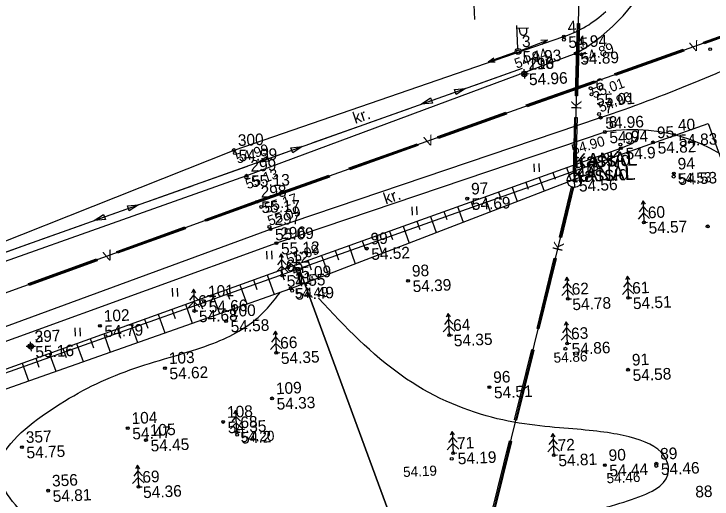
# Model space of a CAD drawing. Extents: x 641382 to 641746, y 6455043 to 6455939.
# Drawn here: x 641445.31 to 641493.56, y 6455130.1 to 6455163.6 of the extents above; entities that cross this region are included whole.
import ezdxf

# ---------------------------------------------------------------- set-up
doc = ezdxf.new("R2010")
doc.units = 0
for name, color, linetype in [('30_TEED', 7, 'Continuous'), ('Level 13', 7, 'Continuous'), ('Level 15', 7, 'Continuous'), ('Level 18', 7, 'Continuous'), ('Level 19', 7, 'Continuous'), ('Level 2', 7, 'Continuous'), ('Level 20', 7, 'Continuous'), ('Level 22', 7, 'Continuous'), ('Level 23', 7, 'Continuous'), ('Level 3', 7, 'Continuous'), ('Level 32', 7, 'Continuous'), ('Level 33', 7, 'Continuous'), ('Level 35', 7, 'Continuous'), ('Level 38', 7, 'Continuous'), ('Level 39', 7, 'Continuous'), ('Level 4', 7, 'Continuous'), ('Level 40', 7, 'Continuous'), ('Level 41', 7, 'Continuous'), ('Level 63', 7, 'Continuous'), ('Level 8', 7, 'Continuous'), ('Level 9', 7, 'Continuous')]:
    doc.layers.add(name, color=color, linetype=linetype)

# ---------------------------------------------------------------- blocks, each defined once
blk = doc.blocks.new('CROS19')
at = {"layer": 'Level 63'}
for p, q in [((0, 4000), (0, -4000)), ((-4000, 0), (4000, 0))]:
    blk.add_line(p, q, dxfattribs=at)
blk = doc.blocks.new('KK')
at = {"layer": 'Level 63'}
for p, q in [((0, -1000), (0, 1000)), ((-1000, 0), (1000, 0))]:
    blk.add_line(p, q, dxfattribs=at)
blk.add_circle((0, 0), 1000, dxfattribs=at)
blk = doc.blocks.new('LAT11')
at = {"layer": 'Level 63'}
for p, q in [((0, 250), (0, 2250)), ((0, 2000), (1000, 2000)), ((227, 1679), (227, 2000)), ((839, 1679), (839, 2000))]:
    blk.add_line(p, q, dxfattribs=at)
blk.add_circle((0, 0), 250, dxfattribs=at)
blk.add_arc((533, 1679), 306, 180, 0, dxfattribs=at)
blk = doc.blocks.new('NOOL17')
at = {"layer": 'Level 63'}
for p, q in [((250, 0), (2184, 0)), ((2184, 0), (1733, 150)), ((2184, 0), (1733, -148))]:
    blk.add_line(p, q, dxfattribs=at)
blk = doc.blocks.new('PK3')
at = {"layer": 'Level 63'}
for p, q in [((0, 3000), (-300, 2500)), ((300, 2500), (0, 3000)), ((0, 3000), (0, 0)), ((0, 2200), (-600, 1500)), ((600, 1500), (0, 2200)), ((0, 1300), (-800, 500)), ((800, 500), (0, 1300)), ((0, 0), (500, 0))]:
    blk.add_line(p, q, dxfattribs=at)
blk = doc.blocks.new('PM7')
at = {"layer": '30_TEED'}
for points in [[(0, 0), (-25, 0)], [(-25, 0), (0, 0)], [(25, 0), (0, 0)], [(0, 0), (25, 0)]]:
    blk.add_lwpolyline(points, dxfattribs=at)
for start, end in [(0, 180), (180, 360)]:
    blk.add_arc((0, 0), 25, start, end, dxfattribs=at)
blk = doc.blocks.new('SPUNKT')
at = {"layer": 'Level 63'}
for p, q in [((-375, 0), (-650, 0)), ((0, 375), (0, 650)), ((375, 0), (650, 0)), ((0, -375), (0, -650))]:
    blk.add_line(p, q, dxfattribs=at)
for radius in [375, 50]:
    blk.add_circle((0, 0), radius, dxfattribs=at)
blk = doc.blocks.new('HEIN7')
at = {"layer": 'Level 63'}
for p, q in [((-234, 380), (-234, -381)), ((221, 380), (221, -381))]:
    blk.add_line(p, q, dxfattribs=at)

msp = doc.modelspace()

# ---------------------------------------------------------------- linework, layer by layer
at = {"layer": 'Level 13'}
msp.add_line((641487.266, 6455154.332), (641487.885, 6455154.59), dxfattribs=at)
msp.add_arc((641487.507, 6455155.497), 0.982, 292.6422, 5.8283, dxfattribs=at)
at = {"layer": 'Level 15'}
for points, degree in [([(641465.561, 6455144.847), (641465.511, 6455144.902), (641465.461, 6455144.957), (641465.411, 6455145.012)], 2), ([(641454.081, 6455122.25), (641454.115, 6455122.845), (641453.178, 6455124.828), (641449.678, 6455125.721), (641446.548, 6455128.335), (641442.859, 6455132.411), (641447.888, 6455136.534), (641452.848, 6455139.077), (641458.631, 6455140.504), (641462.008, 6455142.181), (641463.145, 6455143.637), (641463.733, 6455144.39)], 3), ([(641453.658, 6455118.416), (641454.593, 6455118.147), (641457.462, 6455115.404), (641457.71, 6455110.876), (641460.798, 6455107.419), (641463.954, 6455100.674), (641470.453, 6455095.348), (641478.119, 6455093.221), (641480.703, 6455095.163), (641482.51, 6455098.181), (641481.527, 6455102.026), (641482.455, 6455106.389), (641480.606, 6455110.497), (641476.177, 6455114.687), (641475.586, 6455120.645), (641476.392, 6455126.85), (641482.001, 6455128.248), (641485.904, 6455129.461), (641490.778, 6455130.781), (641490.641, 6455133.339), (641488.006, 6455134.518), (641484.301, 6455134.952), (641478.44, 6455135.329), (641471.895, 6455138.186), (641468.232, 6455141.939), (641466.368, 6455143.964)], 3)]:
    msp.add_open_spline(points, degree=degree, dxfattribs=at)
at = {"layer": 'Level 19'}
for points in [[(641484.128, 6455157.956), (641484.261, 6455162.952), (641484.4, 6455162.948), (641484.268, 6455157.953)], [(641483.986, 6455152.612), (641484.088, 6455156.458), (641484.228, 6455156.454), (641484.126, 6455152.608)], [(641483.992, 6455151.609), (641483.145, 6455148.156), (641483.009, 6455148.19), (641483.856, 6455151.642)], [(641482.788, 6455146.7), (641481.598, 6455141.847), (641481.462, 6455141.88), (641482.652, 6455146.734)], [(641481.241, 6455140.391), (641480.051, 6455135.538), (641479.915, 6455135.571), (641481.105, 6455140.424)], [(641479.694, 6455134.082), (641478.504, 6455129.228), (641478.368, 6455129.262), (641479.558, 6455134.115)]]:
    msp.add_lwpolyline(points, close=True, dxfattribs=at)
at = {"layer": 'Level 22'}
for points in [[(641417.249, 6455137.624), (641434.394, 6455143.845), (641460.519, 6455154.198), (641483.314, 6455162.034)], [(641486.151, 6455155.448), (641463.449, 6455147.773), (641436.417, 6455137.961), (641417.529, 6455131.384)]]:
    msp.add_lwpolyline(points, dxfattribs=at)
for centre, radius, start, end in [((641480.661, 6455169.752), 8.161, 288.9715, 312.8388), ((641488.064, 6455143.762), 11.842, 40.9614, 99.2951)]:
    msp.add_arc(centre, radius, start, end, dxfattribs=at)
at = {"layer": 'Level 3'}
for centre in [(641483.314, 6455162.034), (641493.427, 6455161.168), (641480.153, 6455161.018), (641484.137, 6455160.879), (641480.588, 6455159.465), (641480.59, 6455159.46), (641480.591, 6455159.464), (641485.229, 6455158.049), (641485.862, 6455156.445), (641486.151, 6455155.448), (641490.935, 6455155.251), (641487.266, 6455154.332), (641489.484, 6455154.728), (641460.519, 6455154.198), (641461.39, 6455152.426), (641490.918, 6455152.573), (641484.043, 6455152.111), (641462.099, 6455150.628), (641476.641, 6455150.845), (641488.857, 6455149.205), (641463.044, 6455148.738), (641493.259, 6455148.927), (641463.449, 6455147.773), (641469.692, 6455147.396), (641464.248, 6455146.098), (641463.847, 6455145.534), (641472.551, 6455145.171), (641464.442, 6455144.64), (641458.458, 6455143.752), (641483.591, 6455143.922), (641487.774, 6455143.995), (641457.779, 6455143.087), (641459.97, 6455142.393), (641451.253, 6455142.061), (641475.397, 6455141.422), (641483.548, 6455140.845), (641446.47, 6455140.64), (641446.476, 6455140.641), (641463.443, 6455140.203), (641455.745, 6455139.14), (641487.754, 6455139.03), (641478.169, 6455137.825), (641463.148, 6455137.049), (641459.77, 6455135.421), (641453.172, 6455134.994), (641460.695, 6455134.709), (641454.436, 6455134.165), (641445.861, 6455133.684), (641475.671, 6455133.274), (641482.624, 6455133.137), (641486.147, 6455132.438), (641489.709, 6455132.536), (641447.674, 6455130.677), (641453.919, 6455130.94)]:
    msp.add_circle(centre, 0.0999, dxfattribs=at)
at = {"layer": 'Level 32'}
for p, q in [((641486.325, 6455153.995), (641486.406, 6455153.769)), ((641487.266, 6455154.332), (641487.266, 6455154.332)), ((641485.384, 6455153.659), (641485.649, 6455152.918)), ((641483.502, 6455152.985), (641483.825, 6455152.08)), ((641484.443, 6455153.322), (641484.598, 6455152.888)), ((641482.561, 6455152.649), (641482.726, 6455152.185)), ((641481.62, 6455152.312), (641481.959, 6455151.364)), ((641479.738, 6455151.639), (641480.092, 6455150.647)), ((641480.679, 6455151.975), (641480.852, 6455151.49)), ((641478.797, 6455151.302), (641478.978, 6455150.796)), ((641476.915, 6455150.629), (641477.103, 6455150.101)), ((641477.856, 6455150.965), (641478.226, 6455149.931)), ((641475.974, 6455150.292), (641476.359, 6455149.214)), ((641474.091, 6455149.619), (641474.493, 6455148.498)), ((641475.032, 6455149.956), (641475.229, 6455149.406)), ((641473.15, 6455149.282), (641473.355, 6455148.711)), ((641472.209, 6455148.946), (641472.626, 6455147.781)), ((641470.327, 6455148.272), (641470.759, 6455147.065)), ((641471.268, 6455148.609), (641471.481, 6455148.016)), ((641469.386, 6455147.936), (641469.606, 6455147.321)), ((641467.504, 6455147.262), (641467.732, 6455146.626)), ((641468.445, 6455147.599), (641468.893, 6455146.348)), ((641466.563, 6455146.926), (641467.026, 6455145.632)), ((641464.681, 6455146.253), (641465.16, 6455144.915)), ((641465.622, 6455146.589), (641465.858, 6455145.931)), ((641463.741, 6455145.915), (641463.984, 6455145.239)), ((641461.86, 6455145.238), (641462.1, 6455144.569)), ((641462.8, 6455145.577), (641463.284, 6455144.232)), ((641460.919, 6455144.9), (641461.398, 6455143.569)), ((641459.979, 6455144.562), (641460.217, 6455143.899)), ((641458.098, 6455143.885), (641458.334, 6455143.229)), ((641459.038, 6455144.224), (641459.513, 6455142.905)), ((641457.158, 6455143.547), (641457.627, 6455142.242)), ((641455.277, 6455142.87), (641455.741, 6455141.578)), ((641456.217, 6455143.209), (641456.451, 6455142.559)), ((641454.336, 6455142.532), (641454.567, 6455141.889)), ((641453.396, 6455142.194), (641453.856, 6455140.915)), ((641451.515, 6455141.517), (641451.97, 6455140.252)), ((641452.455, 6455141.855), (641452.684, 6455141.219)), ((641450.575, 6455141.179), (641450.801, 6455140.549)), ((641448.694, 6455140.502), (641448.918, 6455139.879)), ((641449.634, 6455140.84), (641450.085, 6455139.588)), ((641447.753, 6455140.164), (641448.199, 6455138.925)), ((641445.872, 6455139.487), (641446.313, 6455138.261)), ((641446.813, 6455139.826), (641447.035, 6455139.209))]:
    msp.add_line(p, q, dxfattribs=at)
for points in [[(641417.593, 6455129.948), (641436.77, 6455136.213), (641464.248, 6455146.098), (641487.266, 6455154.332)], [(641417.65, 6455128.69), (641437.179, 6455135.048), (641464.442, 6455144.64), (641484.566, 6455152.364)]]:
    msp.add_lwpolyline(points, dxfattribs=at)
msp.add_arc((641482.264, 6455158.36), 6.422, 291.0006, 321.1525, dxfattribs=at)
at = {"layer": 'Level 33'}
for points in [[(641498.007, 6455163.301), (641493.015, 6455161.529), (641492.968, 6455161.661), (641497.96, 6455163.433)], [(641491.602, 6455161.027), (641486.893, 6455159.355), (641486.846, 6455159.487), (641491.556, 6455161.159)], [(641485.48, 6455158.854), (641480.771, 6455157.182), (641480.724, 6455157.314), (641485.434, 6455158.986)], [(641479.358, 6455156.681), (641474.649, 6455155.009), (641474.602, 6455155.141), (641479.312, 6455156.813)], [(641473.236, 6455154.508), (641468.527, 6455152.836), (641468.48, 6455152.968), (641473.19, 6455154.639)], [(641467.114, 6455152.334), (641462.122, 6455150.562), (641462.076, 6455150.694), (641467.068, 6455152.466)], [(641462.123, 6455150.562), (641458.584, 6455149.281), (641458.536, 6455149.413), (641462.075, 6455150.694)], [(641457.174, 6455148.771), (641452.475, 6455147.069), (641452.428, 6455147.201), (641457.126, 6455148.902)], [(641451.066, 6455146.559), (641446.367, 6455144.858), (641446.319, 6455144.989), (641451.018, 6455146.691)]]:
    msp.add_lwpolyline(points, close=True, dxfattribs=at)
at = {"layer": 'Level 35'}
for p, q in [((641477.227, 6455158.709), (641480.463, 6455159.86)), ((641473.461, 6455157.37), (641476.521, 6455158.458)), ((641469.694, 6455156.03), (641472.754, 6455157.119)), ((641465.927, 6455154.691), (641468.988, 6455155.779)), ((641462.161, 6455153.351), (641465.221, 6455154.44)), ((641458.394, 6455152.012), (641461.455, 6455153.1)), ((641454.628, 6455150.672), (641457.688, 6455151.761)), ((641450.861, 6455149.333), (641453.921, 6455150.421)), ((641447.094, 6455147.993), (641450.155, 6455149.081)), ((641443.328, 6455146.654), (641446.388, 6455147.742))]:
    msp.add_line(p, q, dxfattribs=at)
for points in [[(641476.521, 6455158.458), (641475.877, 6455158.03), (641475.752, 6455158.384)], [(641473.461, 6455157.37), (641474.104, 6455157.798), (641474.23, 6455157.444)], [(641465.221, 6455154.44), (641464.578, 6455154.012), (641464.452, 6455154.365)], [(641462.161, 6455153.351), (641462.804, 6455153.779), (641462.93, 6455153.426)], [(641453.921, 6455150.421), (641453.278, 6455149.993), (641453.152, 6455150.346)], [(641450.861, 6455149.333), (641451.504, 6455149.76), (641451.63, 6455149.407)]]:
    msp.add_lwpolyline(points, close=True, dxfattribs=at)
at = {"layer": 'Level 38'}
for p, q in [((641484.056, 6455152.61), (641484.989, 6455187.776)), ((641484.056, 6455152.61), (641484.989, 6455187.776)), ((641483.924, 6455151.625), (641475.685, 6455118.028)), ((641483.924, 6455151.625), (641475.685, 6455118.028))]:
    msp.add_line(p, q, dxfattribs=at)
for points in [[(641497.984, 6455163.367), (641462.099, 6455150.628), (641435.286, 6455140.92), (641417.394, 6455134.395)], [(641497.984, 6455163.367), (641462.099, 6455150.628), (641435.286, 6455140.92), (641417.394, 6455134.395)], [(641417.266, 6455137.25), (641439.386, 6455145.252), (641480.463, 6455159.86)], [(641417.266, 6455137.25), (641439.386, 6455145.252), (641480.463, 6455159.86)]]:
    msp.add_lwpolyline(points, dxfattribs=at)
at = {"layer": 'Level 4'}
for points in [[(641475.575, 6455117.355), (641465.028, 6455146.016), (641493.281, 6455156.041), (641503.577, 6455127.617)], [(641428.455, 6455133.039), (641465.028, 6455146.016), (641475.575, 6455117.355), (641439.141, 6455104.003)]]:
    msp.add_lwpolyline(points, close=True, dxfattribs=at)
at = {"layer": 'Level 40'}
for centre in [(641483.324, 6455161.826), (641484.54, 6455160.805), (641485.171, 6455158.466), (641485.754, 6455156.691), (641487.227, 6455154.585), (641460.576, 6455153.993), (641461.372, 6455152.318), (641490.909, 6455152.365), (641462.4, 6455150.275), (641462.966, 6455148.902), (641464.321, 6455146.307), (641464.538, 6455144.49), (641483.427, 6455140.482), (641460.738, 6455134.536), (641475.569, 6455132.873), (641489.704, 6455132.385)]:
    msp.add_circle(centre, 0.0999, dxfattribs=at)
at = {"layer": 'Level 41'}
for p, q in [((641483.314, 6455162.034), (641483.314, 6455162.034)), ((641484.137, 6455160.879), (641484.137, 6455160.879)), ((641485.229, 6455158.049), (641485.229, 6455158.049)), ((641485.862, 6455156.445), (641485.862, 6455156.445)), ((641460.519, 6455154.198), (641460.519, 6455154.198)), ((641487.266, 6455154.332), (641487.266, 6455154.332)), ((641490.918, 6455152.573), (641490.918, 6455152.573)), ((641461.39, 6455152.426), (641461.39, 6455152.426)), ((641462.268, 6455150.189), (641462.268, 6455150.189)), ((641463.044, 6455148.738), (641463.044, 6455148.738)), ((641464.248, 6455146.098), (641464.248, 6455146.098)), ((641464.442, 6455144.64), (641464.442, 6455144.64)), ((641483.548, 6455140.845), (641483.548, 6455140.845)), ((641460.695, 6455134.709), (641460.695, 6455134.709)), ((641475.671, 6455133.274), (641475.671, 6455133.274)), ((641489.709, 6455132.536), (641489.709, 6455132.536))]:
    msp.add_line(p, q, dxfattribs=at)
at = {"layer": 'Level 9'}
for points in [[(641484.137, 6455160.879), (641461.39, 6455152.426), (641434.621, 6455142.938), (641417.291, 6455136.702)], [(641417.5, 6455132.037), (641436.103, 6455138.866), (641463.044, 6455148.738), (641485.862, 6455156.445)]]:
    msp.add_lwpolyline(points, dxfattribs=at)
for centre, radius, start, end in [((641477.838, 6455172.186), 12.944, 299.1219, 12.3713), ((641450.866, 6455260.052), 109.358, 288.66356, 295.83219)]:
    msp.add_arc(centre, radius, start, end, dxfattribs=at)

# ---------------------------------------------------------------- block references
at = {"layer": 'Level 13', "xscale": 0.0007495681843682106, "yscale": 0.000749568184368211, "rotation": 2.565318157846839}
for p in [(641481.438, 6455152.98), (641472.989, 6455150.005), (641462.958, 6455146.948), (641456.44, 6455144.375), (641449.713, 6455141.635)]:
    msp.add_blockref('HEIN7', p, dxfattribs=at)
at = {"layer": 'Level 18', "xscale": 0.0004997121229121405, "yscale": 0.0004997121229121406, "rotation": 2.5653181578468396}
msp.add_blockref('KK', (641484.043, 6455152.111), dxfattribs=at)
at = {"layer": 'Level 20', "xscale": 0.0004997121229121405, "yscale": 0.0004997121229121406, "rotation": 2.5653181578468396}
msp.add_blockref('CROS19', (641477.045, 6455165.226), dxfattribs=at)
at = {"layer": 'Level 23'}
for name, xscale, yscale, rotation in [('LAT11', 0.0007995393966594248, 0.000799539396659425, 2.5653181578468396), ('NOOL17', 0.000999424245824281, 0.0009994242458242811, 20.473728648649814), ('NOOL17', 0.0009994242458242811, 0.000999424245824281, -160.46246456468594)]:
    msp.add_blockref(name, (641480.153, 6455161.018), dxfattribs=dict(at, xscale=xscale, yscale=yscale, rotation=rotation))
at = {"layer": 'Level 39', "xscale": 0.0004997121229121405, "yscale": 0.0004997121229121406, "rotation": 2.5653181578468396}
for name, p in [('PM7', (641489.484, 6455154.728)), ('PM7', (641490.918, 6455152.573)), ('PM7', (641476.641, 6455150.845)), ('PK3', (641488.857, 6455149.205)), ('PM7', (641493.259, 6455148.927)), ('PM7', (641469.692, 6455147.396)), ('PK3', (641463.847, 6455145.534)), ('PK3', (641483.591, 6455143.922)), ('PK3', (641487.774, 6455143.995)), ('PM7', (641472.551, 6455145.171)), ('PK3', (641457.779, 6455143.087)), ('PM7', (641458.458, 6455143.752)), ('PK3', (641475.397, 6455141.422)), ('PM7', (641459.97, 6455142.393)), ('PK3', (641483.548, 6455140.845)), ('PM7', (641451.253, 6455142.061)), ('PK3', (641463.443, 6455140.203)), ('PM7', (641455.745, 6455139.14)), ('PM7', (641487.754, 6455139.03)), ('PM7', (641478.169, 6455137.825)), ('PM7', (641463.148, 6455137.049)), ('PK3', (641460.695, 6455134.709)), ('PM7', (641459.77, 6455135.421)), ('PM7', (641453.172, 6455134.994)), ('PK3', (641475.671, 6455133.274)), ('PK3', (641482.624, 6455133.137)), ('PM7', (641454.436, 6455134.165)), ('PM7', (641445.861, 6455133.684)), ('PK3', (641453.919, 6455130.94)), ('PM7', (641486.147, 6455132.438)), ('PM7', (641489.709, 6455132.536)), ('PM7', (641447.674, 6455130.677))]:
    msp.add_blockref(name, p, dxfattribs=at)
at = {"layer": 'Level 8', "xscale": 0.0004997121229121405, "yscale": 0.0004997121229121406, "rotation": 2.5653181578468396}
for p in [(641480.588, 6455159.465), (641446.476, 6455140.641)]:
    msp.add_blockref('SPUNKT', p, dxfattribs=at)

# ---------------------------------------------------------------- texts
at = {"layer": 'Level 19'}
for rotation, p in [(88.4804, (641484.522, 6455156.992)), (76.2224, (641483.19, 6455147.164))]:
    msp.add_text('K', height=0.7, rotation=rotation, dxfattribs=at).set_placement(p)
at = {"layer": 'Level 2'}
for s, p in [(' 4', (641483.302, 6455162.3)), (' 3', (641480.141, 6455161.284)), (' 5', (641484.125, 6455161.145)), (' 293', (641480.578, 6455159.726)), (' 116', (641480.576, 6455159.731)), (' 190', (641480.579, 6455159.73)), (' 6', (641485.218, 6455158.315)), (' 7', (641485.85, 6455156.711)), (' 8', (641486.139, 6455155.715)), (' 40', (641490.923, 6455155.517)), (' 95', (641489.472, 6455154.995)), (' 9', (641487.254, 6455154.598)), (' 300', (641460.507, 6455154.464)), (' 299', (641461.378, 6455152.692)), (' 94', (641490.906, 6455152.839)), (' 10', (641484.031, 6455152.377)), (' 298', (641462.087, 6455150.894)), (' 97', (641476.63, 6455151.111)), (' 60', (641488.845, 6455149.471)), (' 297', (641463.032, 6455149.004)), (' 296', (641463.437, 6455148.04)), (' 99', (641469.68, 6455147.662)), (' 12', (641464.236, 6455146.364)), (' 65', (641463.835, 6455145.801)), (' 98', (641472.539, 6455145.437)), (' 11', (641464.43, 6455144.906)), (' 101', (641458.446, 6455144.018)), (' 62', (641483.58, 6455144.188)), (' 61', (641487.762, 6455144.261)), (' 67', (641457.767, 6455143.353)), (' 100', (641459.958, 6455142.66)), (' 102', (641451.241, 6455142.327)), (' 64', (641475.385, 6455141.688)), (' 63', (641483.536, 6455141.111)), (' 397', (641446.458, 6455140.906)), (' 2', (641446.464, 6455140.908)), (' 66', (641463.431, 6455140.469)), (' 103', (641455.733, 6455139.406)), (' 91', (641487.742, 6455139.296)), (' 96', (641478.157, 6455138.092)), (' 109', (641463.137, 6455137.316)), (' 108', (641459.758, 6455135.688)), (' 104', (641453.16, 6455135.26)), (' 68', (641460.683, 6455134.975)), (' 105', (641454.424, 6455134.431)), (' 357', (641445.849, 6455133.95)), (' 71', (641475.659, 6455133.54)), (' 72', (641482.612, 6455133.403)), (' 89', (641489.697, 6455132.802)), (' 90', (641486.135, 6455132.705)), (' 356', (641447.662, 6455130.943)), (' 69', (641453.907, 6455131.207)), (' 88', (641492.122, 6455130.183))]:
    msp.add_text(s, height=0.7995, rotation=2.5653, dxfattribs=at).set_placement(p)
at = {"layer": 'Level 22'}
for p in [(641468.895, 6455156.005), (641471.005, 6455150.44)]:
    msp.add_text('kr.', height=0.7995, rotation=18.83, dxfattribs=at).set_placement(p)
at = {"layer": 'Level 33'}
for rotation, p in [(19.544, (641492.183, 6455160.936)), (19.544, (641473.817, 6455154.417)), (19.9035, (641451.647, 6455146.472))]:
    msp.add_text('V', height=0.7, rotation=rotation, dxfattribs=at).set_placement(p)
at = {"layer": 'Level 38'}
for s, p in [('trassid', (641484.041, 6455152.943)), ('KANAL', (641484.041, 6455152.943)), ('trassid', (641483.909, 6455151.958)), ('KANAL', (641483.909, 6455151.958))]:
    msp.add_text(s, height=0.9994, rotation=2.5653, dxfattribs=at).set_placement(p)
at = {"layer": 'Level 4'}
for s, p in [(' 54.94', (641483.35, 6455161.235)), (' 54.93', (641480.189, 6455160.219)), (' 54.89', (641484.173, 6455160.08)), (' 54.96', (641480.624, 6455158.666)), (' 54.96', (641480.627, 6455158.665)), (' 54.96', (641480.626, 6455158.661)), (' 55.01', (641485.265, 6455157.251)), (' 54.96', (641485.897, 6455155.646)), (' 54.94', (641486.187, 6455154.65)), (' 54.83', (641490.971, 6455154.452)), (' 54.9', (641487.302, 6455153.533)), (' 54.82', (641489.52, 6455153.93)), (' 54.99', (641460.555, 6455153.399)), (' 55.13', (641461.426, 6455151.627)), (' 54.53', (641490.954, 6455151.774)), (' 54.56', (641484.079, 6455151.312)), (' 55.17', (641462.135, 6455149.829)), (' 54.69', (641476.677, 6455150.046)), (' 54.57', (641488.893, 6455148.406)), (' 55.09', (641463.08, 6455147.939)), (' 55.12', (641463.485, 6455146.975)), (' 54.52', (641469.728, 6455146.597)), (' 55.09', (641464.284, 6455145.299)), (' 54.55', (641463.883, 6455144.736)), (' 54.39', (641472.587, 6455144.372)), (' 54.49', (641464.478, 6455143.841)), (' 54.66', (641458.494, 6455142.953)), (' 54.78', (641483.627, 6455143.123)), (' 54.51', (641487.81, 6455143.196)), (' 54.68', (641457.815, 6455142.288)), (' 54.58', (641460.006, 6455141.595)), (' 54.79', (641451.289, 6455141.262)), (' 54.35', (641475.433, 6455140.623)), (' 54.86', (641483.584, 6455140.046)), (' 55.16', (641446.505, 6455139.841)), (' 55.16', (641446.511, 6455139.843)), (' 54.35', (641463.479, 6455139.404)), (' 54.62', (641455.781, 6455138.341)), (' 54.58', (641487.79, 6455138.231)), (' 54.51', (641478.205, 6455137.027)), (' 54.33', (641463.184, 6455136.251)), (' 54.47', (641453.208, 6455134.195)), (' 54.35', (641459.806, 6455134.623)), (' 54.2', (641460.731, 6455133.91)), (' 54.45', (641454.472, 6455133.366)), (' 54.75', (641445.897, 6455132.885)), (' 54.19', (641475.707, 6455132.475)), (' 54.81', (641482.66, 6455132.338)), (' 54.44', (641486.183, 6455131.64)), (' 54.46', (641489.745, 6455131.737)), (' 54.81', (641447.71, 6455129.878)), (' 54.36', (641453.955, 6455130.142))]:
    msp.add_text(s, height=0.7995, rotation=2.5653, dxfattribs=at).set_placement(p)
at = {"layer": 'Level 40'}
for s, rotation, p in [(' 54.94', 19.5635, (641479.806, 6455159.727)), (' 54.89', 20.1228, (641484.408, 6455160.095)), (' 55.01', 19.8564, (641485.14, 6455157.667)), (' 54.96', 20.2299, (641485.621, 6455156.706)), (' 54.90', 16.114, (641483.715, 6455153.799)), (' 54.99', 18.6789, (641460.537, 6455153.161)), (' 55.13', 20.1452, (641461.219, 6455151.396)), (' 54.53', 2.5653, (641490.949, 6455151.874)), (' 55.17', 18.5278, (641462.516, 6455149.75)), (' 55.09', 18.9941, (641462.737, 6455148.872)), (' 55.09', 19.4163, (641464.033, 6455146.209)), (' 54.49', 2.5653, (641464.473, 6455143.941)), (' 54.86', 2.5653, (641482.363, 6455139.497)), (' 54.20', 2.5653, (641460.727, 6455134.01)), (' 54.19', 2.5653, (641471.96, 6455131.604)), (' 54.46', 2.5653, (641486.023, 6455131.171))]:
    msp.add_text(s, height=0.6996, rotation=rotation, dxfattribs=at).set_placement(p)

doc.saveas('drawing.dxf')
